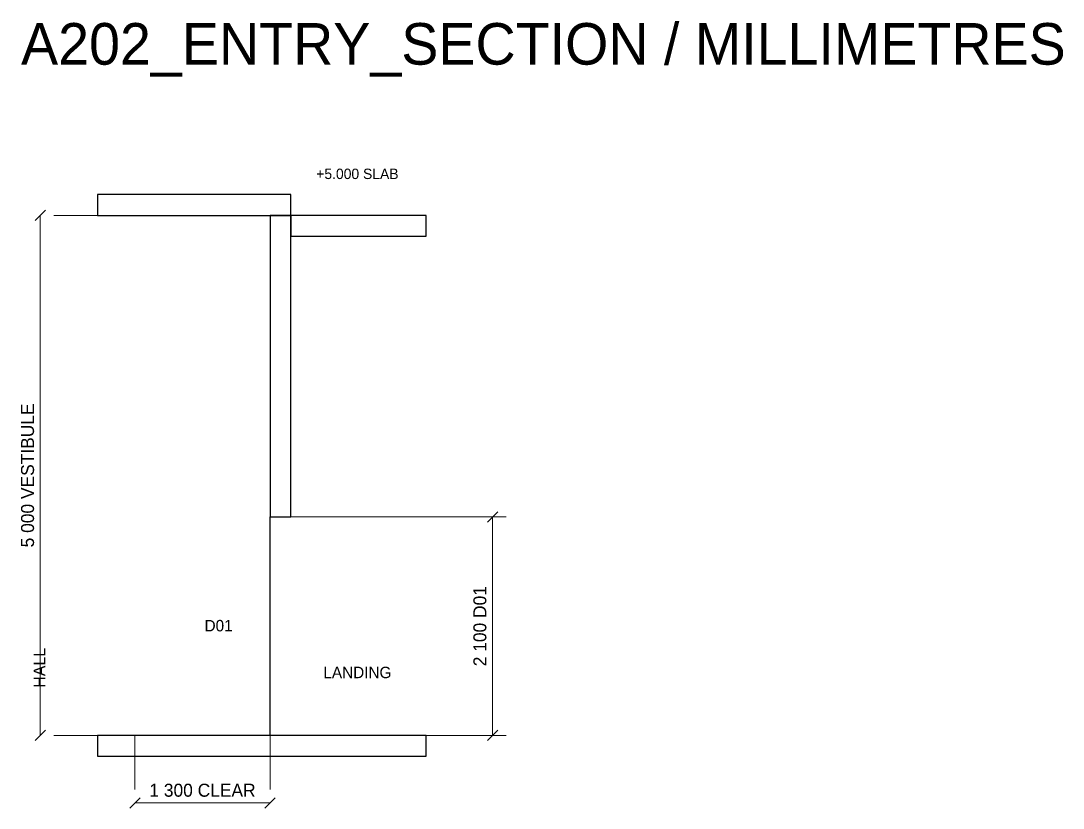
# Model space of a CAD drawing. Header units: millimetres. Extents: x -14174 to 142128, y -12275 to 247751.
# Drawn here: x 70063 to 80087, y 179300 to 186871 of the extents above; entities that cross this region are included whole.
import ezdxf
from ezdxf.enums import TextEntityAlignment as Align

# ---------------------------------------------------------------- set-up
doc = ezdxf.new("R2010")
doc.units = ezdxf.units.MM
for name, color, linetype, lineweight in [('A-ANNO', 7, 'Continuous', 18), ('A-DIMS', 8, 'Continuous', 13), ('A-OUTLINE', 7, 'Continuous', 25)]:
    doc.layers.add(name, color=color, linetype=linetype, lineweight=lineweight)

# ---------------------------------------------------------------- blocks, each defined once
blk = doc.blocks.new('A202_ENTRY_SECTION')
at = {"layer": 'A-DIMS'}
for p, q in [((10200, 4950), (10300, 5050)), ((10250, 0), (10250, 5000)), ((10800, 5000), (10380, 5000)), ((14550, 2050), (14650, 2150)), ((12660, 2100), (14730, 2100)), ((14600, 0), (14600, 2100)), ((10200, -50), (10300, 50)), ((10800, 0), (10380, 0)), ((11160, 0), (11160, -520)), ((12460, 0), (12460, -520)), ((12660, 0), (14730, 0)), ((14550, -50), (14650, 50)), ((11110, -700), (11210, -600)), ((12410, -700), (12510, -600)), ((11160, -650), (12460, -650))]:
    blk.add_line(p, q, dxfattribs=at)
at = {"layer": 'A-OUTLINE'}
blk.add_line((12460, 0), (12460, 2100), dxfattribs=at)
for points in [[(10800, 5000), (12660, 5000), (12660, 5200), (10800, 5200)], [(12460, 2100), (12660, 2100), (12660, 5000), (12460, 5000)], [(12660, 4800), (13960, 4800), (13960, 5000), (12660, 5000)], [(10800, -200), (13960, -200), (13960, 0), (10800, 0)]]:
    blk.add_lwpolyline(points, close=True, dxfattribs=at)
at = {"layer": 'A-ANNO'}
for s, height, p in [('+5.000 SLAB', 100, (13300, 5350)), ('LANDING', 110, (13300, 550)), ('1 300 CLEAR', 125, (11810, -590))]:
    blk.add_text(s, height=height, dxfattribs=at).set_placement(p, align=Align.CENTER)
for s, height, p in [('5 000 VESTIBULE', 125, (10190, 2500)), ('2 100 D01', 125, (14540, 1050)), ('HALL', 115, (10300, 650))]:
    blk.add_text(s, height=height, rotation=90, dxfattribs=at).set_placement(p, align=Align.CENTER)
blk.add_text('D01', height=110, dxfattribs=at).set_placement((12100, 1000), align=Align.RIGHT)

msp = doc.modelspace()

# ---------------------------------------------------------------- block references
msp.add_blockref('A202_ENTRY_SECTION', (60000, 180000))

# ---------------------------------------------------------------- texts
at = {"layer": 'A-ANNO'}
msp.add_text('A202_ENTRY_SECTION / MILLIMETRES', height=400, dxfattribs=at).set_placement((70065, 186450))

doc.saveas('drawing.dxf')
